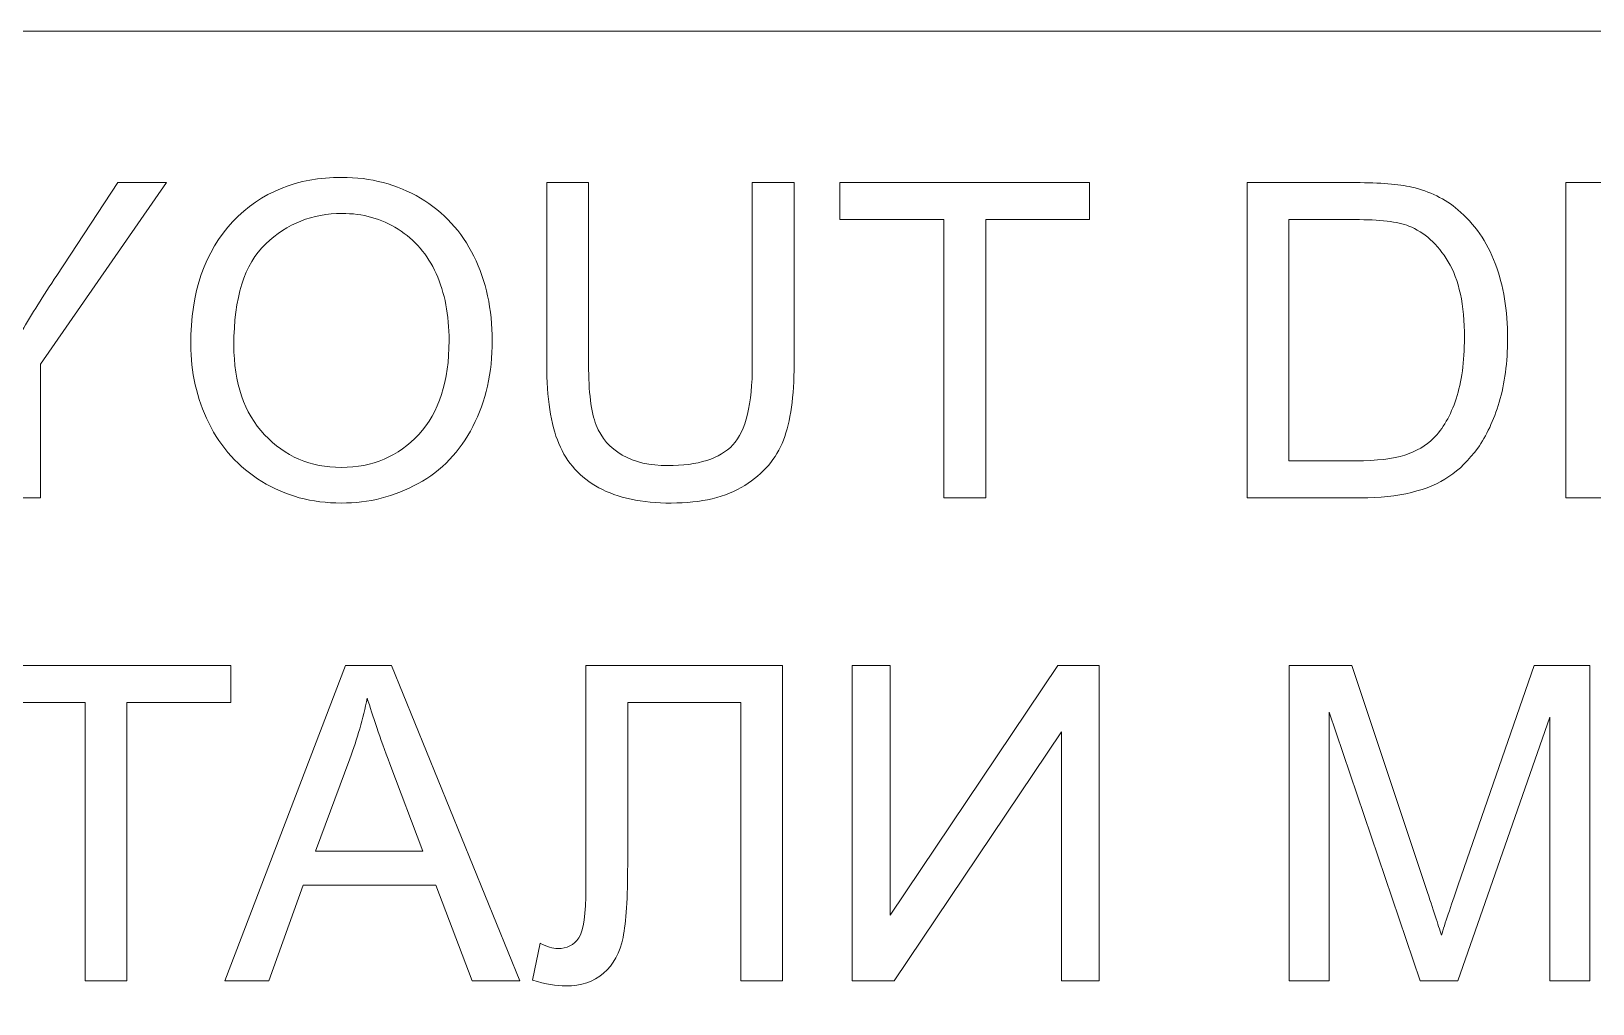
# Model space of a CAD drawing. Header units: millimetres. Extents: x -712 to 738, y -887 to 928.
# Drawn here: x -41.7 to 30.9, y 542.4 to 587.6 of the extents above; entities that cross this region are included whole.
import ezdxf

# ---------------------------------------------------------------- set-up
doc = ezdxf.new("R2010")
doc.units = ezdxf.units.MM
doc.header["$MEASUREMENT"] = 0
doc.layers.add('layer 1', color=7, linetype='Continuous')

msp = doc.modelspace()

# ---------------------------------------------------------------- linework, layer by layer
at = {"layer": 'layer 1', "lineweight": 9}
msp.add_open_spline([(-681.7377, -887.4186), (-681.7377, -887.4186), (706.7376, -887.4186), (706.7376, -887.4186), (706.7376, -887.4186), (723.657, -887.4186), (737.5, -873.5754), (737.5, -856.6561), (737.5, -856.6561), (737.5, -856.6561), (737.5, 556.8187), (737.5, 556.8187), (737.5, 556.8187), (737.5, 573.7381), (723.657, 587.5812), (706.7376, 587.5812), (706.7376, 587.5812), (706.7376, 587.5812), (-681.7377, 587.5812), (-681.7377, 587.5812), (-681.7377, 587.5812), (-698.657, 587.5812), (-712.5, 573.7381), (-712.5, 556.8187), (-712.5, 556.8187), (-712.5, 556.8187), (-712.5, -856.6561), (-712.5, -856.6561), (-712.5, -856.6561), (-712.5, -873.5754), (-698.657, -887.4186), (-681.7377, -887.4186)], degree=3, knots=[0, 0, 0, 0, 0.1111111, 0.1111111, 0.1111111, 0.1111111, 0.2222222, 0.2222222, 0.2222222, 0.2222222, 0.3333333, 0.3333333, 0.3333333, 0.3333333, 0.4444444, 0.4444444, 0.4444444, 0.4444444, 0.5555556, 0.5555556, 0.5555556, 0.5555556, 0.6666667, 0.6666667, 0.6666667, 0.6666667, 0.7777778, 0.7777778, 0.7777778, 0.7777778, 1, 1, 1, 1], dxfattribs=at)
at = {"layer": 'layer 1', "color": 250, "lineweight": 9}
for points, knots in [([(-34.2892, 573.0241), (-34.2892, 575.4521), (-33.6344, 577.355), (-32.3283, 578.7293), (-32.3283, 578.7293), (-31.0222, 580.1036), (-29.3376, 580.789), (-27.271, 580.789), (-27.271, 580.789), (-25.9172, 580.789), (-24.6998, 580.465), (-23.6119, 579.8205), (-23.6119, 579.8205), (-22.5275, 579.176), (-21.6988, 578.2757), (-21.1293, 577.1197), (-21.1293, 577.1197), (-20.5598, 575.967), (-20.2734, 574.6575), (-20.2734, 573.1946), (-20.2734, 573.1946), (-20.2734, 571.7111), (-20.5735, 570.3812), (-21.1737, 569.2115), (-21.1737, 569.2115), (-21.7739, 568.0384), (-22.623, 567.1518), (-23.7211, 566.5516), (-23.7211, 566.5516), (-24.8225, 565.948), (-26.0093, 565.6479), (-27.2813, 565.6479), (-27.2813, 565.6479), (-28.6624, 565.6479), (-29.8935, 565.9821), (-30.9813, 566.647), (-30.9813, 566.647), (-32.0657, 567.312), (-32.891, 568.2191), (-33.4503, 569.3718), (-33.4503, 569.3718), (-34.0095, 570.521), (-34.2892, 571.7384), (-34.2892, 573.0241)], [0, 0, 0, 0, 0.0833333, 0.0833333, 0.0833333, 0.0833333, 0.1666667, 0.1666667, 0.1666667, 0.1666667, 0.25, 0.25, 0.25, 0.25, 0.3333333, 0.3333333, 0.3333333, 0.3333333, 0.4166667, 0.4166667, 0.4166667, 0.4166667, 0.5, 0.5, 0.5, 0.5, 0.5833333, 0.5833333, 0.5833333, 0.5833333, 0.6666667, 0.6666667, 0.6666667, 0.6666667, 0.75, 0.75, 0.75, 0.75, 0.8333333, 0.8333333, 0.8333333, 0.8333333, 1, 1, 1, 1]), ([(-43.2136, 565.8934), (-43.2136, 565.8934), (-43.2136, 572.0999), (-43.2136, 572.0999), (-43.2136, 572.0999), (-43.2136, 572.0999), (-48.8608, 580.5435), (-48.8608, 580.5435), (-48.8608, 580.5435), (-48.8608, 580.5435), (-46.5283, 580.5435), (-46.5283, 580.5435), (-46.5283, 580.5435), (-46.5283, 580.5435), (-43.633, 576.1103), (-43.633, 576.1103), (-43.633, 576.1103), (-43.0942, 575.2884), (-42.5929, 574.4666), (-42.136, 573.6447), (-42.136, 573.6447), (-41.6892, 574.412), (-41.147, 575.2714), (-40.5161, 576.2262), (-40.5161, 576.2262), (-40.5161, 576.2262), (-37.6789, 580.5435), (-37.6789, 580.5435), (-37.6789, 580.5435), (-37.6789, 580.5435), (-35.418, 580.5435), (-35.418, 580.5435), (-35.418, 580.5435), (-35.418, 580.5435), (-41.2698, 572.0999), (-41.2698, 572.0999), (-41.2698, 572.0999), (-41.2698, 572.0999), (-41.2698, 565.8934), (-41.2698, 565.8934), (-41.2698, 565.8934), (-41.2698, 565.8934), (-43.2136, 565.8934), (-43.2136, 565.8934)], [0, 0, 0, 0, 0.0833333, 0.0833333, 0.0833333, 0.0833333, 0.1666667, 0.1666667, 0.1666667, 0.1666667, 0.25, 0.25, 0.25, 0.25, 0.3333333, 0.3333333, 0.3333333, 0.3333333, 0.4166667, 0.4166667, 0.4166667, 0.4166667, 0.5, 0.5, 0.5, 0.5, 0.5833333, 0.5833333, 0.5833333, 0.5833333, 0.6666667, 0.6666667, 0.6666667, 0.6666667, 0.75, 0.75, 0.75, 0.75, 0.8333333, 0.8333333, 0.8333333, 0.8333333, 1, 1, 1, 1]), ([(-8.1844, 580.5435), (-8.1844, 580.5435), (-6.2406, 580.5435), (-6.2406, 580.5435), (-6.2406, 580.5435), (-6.2406, 580.5435), (-6.2406, 572.0829), (-6.2406, 572.0829), (-6.2406, 572.0829), (-6.2406, 570.6097), (-6.4077, 569.44), (-6.7385, 568.5738), (-6.7385, 568.5738), (-7.0727, 567.711), (-7.6729, 567.0051), (-8.5391, 566.4629), (-8.5391, 566.4629), (-9.4086, 565.9207), (-10.5442, 565.6479), (-11.956, 565.6479), (-11.956, 565.6479), (-13.3235, 565.6479), (-14.4455, 565.8832), (-15.3151, 566.3572), (-15.3151, 566.3572), (-16.1881, 566.8312), (-16.8087, 567.5132), (-17.1804, 568.4101), (-17.1804, 568.4101), (-17.5521, 569.307), (-17.7397, 570.5312), (-17.7397, 572.0829), (-17.7397, 572.0829), (-17.7397, 572.0829), (-17.7397, 580.5435), (-17.7397, 580.5435), (-17.7397, 580.5435), (-17.7397, 580.5435), (-15.7959, 580.5435), (-15.7959, 580.5435), (-15.7959, 580.5435), (-15.7959, 580.5435), (-15.7959, 572.0863), (-15.7959, 572.0863), (-15.7959, 572.0863), (-15.7959, 570.8143), (-15.6765, 569.8731), (-15.4412, 569.2729), (-15.4412, 569.2729), (-15.2059, 568.6693), (-14.8035, 568.2021), (-14.2272, 567.8781), (-14.2272, 567.8781), (-13.6543, 567.5507), (-12.9518, 567.3871), (-12.1231, 567.3871), (-12.1231, 567.3871), (-10.7045, 567.3871), (-9.6917, 567.711), (-9.0881, 568.3555), (-9.0881, 568.3555), (-8.4845, 569.0035), (-8.1844, 570.2448), (-8.1844, 572.0863), (-8.1844, 572.0863), (-8.1844, 572.0863), (-8.1844, 580.5435), (-8.1844, 580.5435)], [0, 0, 0, 0, 0.0555556, 0.0555556, 0.0555556, 0.0555556, 0.1111111, 0.1111111, 0.1111111, 0.1111111, 0.1666667, 0.1666667, 0.1666667, 0.1666667, 0.2222222, 0.2222222, 0.2222222, 0.2222222, 0.2777778, 0.2777778, 0.2777778, 0.2777778, 0.3333333, 0.3333333, 0.3333333, 0.3333333, 0.3888889, 0.3888889, 0.3888889, 0.3888889, 0.4444444, 0.4444444, 0.4444444, 0.4444444, 0.5, 0.5, 0.5, 0.5, 0.5555556, 0.5555556, 0.5555556, 0.5555556, 0.6111111, 0.6111111, 0.6111111, 0.6111111, 0.6666667, 0.6666667, 0.6666667, 0.6666667, 0.7222222, 0.7222222, 0.7222222, 0.7222222, 0.7777778, 0.7777778, 0.7777778, 0.7777778, 0.8333333, 0.8333333, 0.8333333, 0.8333333, 0.8888889, 0.8888889, 0.8888889, 0.8888889, 1, 1, 1, 1]), ([(0.7196, 565.8934), (0.7196, 565.8934), (0.7196, 578.8248), (0.7196, 578.8248), (0.7196, 578.8248), (0.7196, 578.8248), (-4.1092, 578.8248), (-4.1092, 578.8248), (-4.1092, 578.8248), (-4.1092, 578.8248), (-4.1092, 580.5435), (-4.1092, 580.5435), (-4.1092, 580.5435), (-4.1092, 580.5435), (7.4922, 580.5435), (7.4922, 580.5435), (7.4922, 580.5435), (7.4922, 580.5435), (7.4922, 578.8248), (7.4922, 578.8248), (7.4922, 578.8248), (7.4922, 578.8248), (2.6634, 578.8248), (2.6634, 578.8248), (2.6634, 578.8248), (2.6634, 578.8248), (2.6634, 565.8934), (2.6634, 565.8934), (2.6634, 565.8934), (2.6634, 565.8934), (0.7196, 565.8934), (0.7196, 565.8934)], [0, 0, 0, 0, 0.1111111, 0.1111111, 0.1111111, 0.1111111, 0.2222222, 0.2222222, 0.2222222, 0.2222222, 0.3333333, 0.3333333, 0.3333333, 0.3333333, 0.4444444, 0.4444444, 0.4444444, 0.4444444, 0.5555556, 0.5555556, 0.5555556, 0.5555556, 0.6666667, 0.6666667, 0.6666667, 0.6666667, 0.7777778, 0.7777778, 0.7777778, 0.7777778, 1, 1, 1, 1]), ([(14.8104, 565.8934), (14.8104, 565.8934), (14.8104, 580.5435), (14.8104, 580.5435), (14.8104, 580.5435), (14.8104, 580.5435), (19.8574, 580.5435), (19.8574, 580.5435), (19.8574, 580.5435), (20.9964, 580.5435), (21.866, 580.4753), (22.4662, 580.3355), (22.4662, 580.3355), (23.3051, 580.1411), (24.0213, 579.7898), (24.6146, 579.2851), (24.6146, 579.2851), (25.3887, 578.6304), (25.9651, 577.7983), (26.347, 576.7821), (26.347, 576.7821), (26.7323, 575.7658), (26.9233, 574.603), (26.9233, 573.2969), (26.9233, 573.2969), (26.9233, 572.1852), (26.7937, 571.1996), (26.5345, 570.3403), (26.5345, 570.3403), (26.2754, 569.4809), (25.9412, 568.7682), (25.5354, 568.2055), (25.5354, 568.2055), (25.1262, 567.6428), (24.6828, 567.1995), (24.1986, 566.8789), (24.1986, 566.8789), (23.7178, 566.555), (23.1346, 566.3094), (22.4526, 566.1423), (22.4526, 566.1423), (21.7671, 565.9752), (20.9828, 565.8934), (20.0962, 565.8934), (20.0962, 565.8934), (20.0962, 565.8934), (14.8104, 565.8934), (14.8104, 565.8934)], [0, 0, 0, 0, 0.0769231, 0.0769231, 0.0769231, 0.0769231, 0.1538462, 0.1538462, 0.1538462, 0.1538462, 0.2307692, 0.2307692, 0.2307692, 0.2307692, 0.3076923, 0.3076923, 0.3076923, 0.3076923, 0.3846154, 0.3846154, 0.3846154, 0.3846154, 0.4615385, 0.4615385, 0.4615385, 0.4615385, 0.5384615, 0.5384615, 0.5384615, 0.5384615, 0.6153846, 0.6153846, 0.6153846, 0.6153846, 0.6923077, 0.6923077, 0.6923077, 0.6923077, 0.7692308, 0.7692308, 0.7692308, 0.7692308, 0.8461538, 0.8461538, 0.8461538, 0.8461538, 1, 1, 1, 1]), ([(29.6276, 565.8934), (29.6276, 565.8934), (29.6276, 580.5435), (29.6276, 580.5435), (29.6276, 580.5435), (29.6276, 580.5435), (40.206, 580.5435), (40.206, 580.5435), (40.206, 580.5435), (40.206, 580.5435), (40.206, 578.8248), (40.206, 578.8248), (40.206, 578.8248), (40.206, 578.8248), (31.5714, 578.8248), (31.5714, 578.8248), (31.5714, 578.8248), (31.5714, 578.8248), (31.5714, 574.3233), (31.5714, 574.3233), (31.5714, 574.3233), (31.5714, 574.3233), (39.6535, 574.3233), (39.6535, 574.3233), (39.6535, 574.3233), (39.6535, 574.3233), (39.6535, 572.6046), (39.6535, 572.6046), (39.6535, 572.6046), (39.6535, 572.6046), (31.5714, 572.6046), (31.5714, 572.6046), (31.5714, 572.6046), (31.5714, 572.6046), (31.5714, 567.6121), (31.5714, 567.6121), (31.5714, 567.6121), (31.5714, 567.6121), (40.5538, 567.6121), (40.5538, 567.6121), (40.5538, 567.6121), (40.5538, 567.6121), (40.5538, 565.8934), (40.5538, 565.8934), (40.5538, 565.8934), (40.5538, 565.8934), (29.6276, 565.8934), (29.6276, 565.8934)], [0, 0, 0, 0, 0.0769231, 0.0769231, 0.0769231, 0.0769231, 0.1538462, 0.1538462, 0.1538462, 0.1538462, 0.2307692, 0.2307692, 0.2307692, 0.2307692, 0.3076923, 0.3076923, 0.3076923, 0.3076923, 0.3846154, 0.3846154, 0.3846154, 0.3846154, 0.4615385, 0.4615385, 0.4615385, 0.4615385, 0.5384615, 0.5384615, 0.5384615, 0.5384615, 0.6153846, 0.6153846, 0.6153846, 0.6153846, 0.6923077, 0.6923077, 0.6923077, 0.6923077, 0.7692308, 0.7692308, 0.7692308, 0.7692308, 0.8461538, 0.8461538, 0.8461538, 0.8461538, 1, 1, 1, 1]), ([(-32.284, 572.99), (-32.284, 571.2269), (-31.81, 569.839), (-30.862, 568.8261), (-30.862, 568.8261), (-29.9139, 567.8133), (-28.7238, 567.3052), (-27.2915, 567.3052), (-27.2915, 567.3052), (-25.832, 567.3052), (-24.635, 567.8167), (-23.6904, 568.8398), (-23.6904, 568.8398), (-22.7492, 569.8628), (-22.2786, 571.3156), (-22.2786, 573.198), (-22.2786, 573.198), (-22.2786, 574.3881), (-22.4798, 575.4282), (-22.8822, 576.3149), (-22.8822, 576.3149), (-23.2846, 577.2015), (-23.8745, 577.8904), (-24.6486, 578.378), (-24.6486, 578.378), (-25.4261, 578.8657), (-26.2957, 579.1112), (-27.2608, 579.1112), (-27.2608, 579.1112), (-28.6317, 579.1112), (-29.8116, 578.6406), (-30.8006, 577.6994), (-30.8006, 577.6994), (-31.7895, 576.7582), (-32.284, 575.1895), (-32.284, 572.99)], [0, 0, 0, 0, 0.1, 0.1, 0.1, 0.1, 0.2, 0.2, 0.2, 0.2, 0.3, 0.3, 0.3, 0.3, 0.4, 0.4, 0.4, 0.4, 0.5, 0.5, 0.5, 0.5, 0.6, 0.6, 0.6, 0.6, 0.7, 0.7, 0.7, 0.7, 0.8, 0.8, 0.8, 0.8, 1, 1, 1, 1]), ([(16.7542, 567.6121), (16.7542, 567.6121), (19.8779, 567.6121), (19.8779, 567.6121), (19.8779, 567.6121), (20.843, 567.6121), (21.6, 567.7008), (22.1491, 567.8815), (22.1491, 567.8815), (22.6981, 568.0623), (23.1346, 568.3146), (23.462, 568.642), (23.462, 568.642), (23.919, 569.1024), (24.277, 569.723), (24.5328, 570.5005), (24.5328, 570.5005), (24.7885, 571.2781), (24.9181, 572.2193), (24.9181, 573.3276), (24.9181, 573.3276), (24.9181, 574.8621), (24.6658, 576.0421), (24.1645, 576.8673), (24.1645, 576.8673), (23.6632, 577.6926), (23.0528, 578.245), (22.3332, 578.5247), (22.3332, 578.5247), (21.8149, 578.7259), (20.9794, 578.8248), (19.8268, 578.8248), (19.8268, 578.8248), (19.8268, 578.8248), (16.7542, 578.8248), (16.7542, 578.8248), (16.7542, 578.8248), (16.7542, 578.8248), (16.7542, 567.6121), (16.7542, 567.6121)], [0, 0, 0, 0, 0.0909091, 0.0909091, 0.0909091, 0.0909091, 0.1818182, 0.1818182, 0.1818182, 0.1818182, 0.2727273, 0.2727273, 0.2727273, 0.2727273, 0.3636364, 0.3636364, 0.3636364, 0.3636364, 0.4545455, 0.4545455, 0.4545455, 0.4545455, 0.5454545, 0.5454545, 0.5454545, 0.5454545, 0.6363636, 0.6363636, 0.6363636, 0.6363636, 0.7272727, 0.7272727, 0.7272727, 0.7272727, 0.8181818, 0.8181818, 0.8181818, 0.8181818, 1, 1, 1, 1]), ([(-39.1998, 543.4439), (-39.1998, 543.4439), (-39.1998, 556.3753), (-39.1998, 556.3753), (-39.1998, 556.3753), (-39.1998, 556.3753), (-44.0286, 556.3753), (-44.0286, 556.3753), (-44.0286, 556.3753), (-44.0286, 556.3753), (-44.0286, 558.094), (-44.0286, 558.094), (-44.0286, 558.094), (-44.0286, 558.094), (-32.4272, 558.094), (-32.4272, 558.094), (-32.4272, 558.094), (-32.4272, 558.094), (-32.4272, 556.3753), (-32.4272, 556.3753), (-32.4272, 556.3753), (-32.4272, 556.3753), (-37.256, 556.3753), (-37.256, 556.3753), (-37.256, 556.3753), (-37.256, 556.3753), (-37.256, 543.4439), (-37.256, 543.4439), (-37.256, 543.4439), (-37.256, 543.4439), (-39.1998, 543.4439), (-39.1998, 543.4439)], [0, 0, 0, 0, 0.1111111, 0.1111111, 0.1111111, 0.1111111, 0.2222222, 0.2222222, 0.2222222, 0.2222222, 0.3333333, 0.3333333, 0.3333333, 0.3333333, 0.4444444, 0.4444444, 0.4444444, 0.4444444, 0.5555556, 0.5555556, 0.5555556, 0.5555556, 0.6666667, 0.6666667, 0.6666667, 0.6666667, 0.7777778, 0.7777778, 0.7777778, 0.7777778, 1, 1, 1, 1]), ([(-32.7102, 543.4439), (-32.7102, 543.4439), (-27.0902, 558.094), (-27.0902, 558.094), (-27.0902, 558.094), (-27.0902, 558.094), (-24.9589, 558.094), (-24.9589, 558.094), (-24.9589, 558.094), (-24.9589, 558.094), (-18.9945, 543.4439), (-18.9945, 543.4439), (-18.9945, 543.4439), (-18.9945, 543.4439), (-21.2009, 543.4439), (-21.2009, 543.4439), (-21.2009, 543.4439), (-21.2009, 543.4439), (-22.8957, 547.8839), (-22.8957, 547.8839), (-22.8957, 547.8839), (-22.8957, 547.8839), (-29.0647, 547.8839), (-29.0647, 547.8839), (-29.0647, 547.8839), (-29.0647, 547.8839), (-30.6539, 543.4439), (-30.6539, 543.4439), (-30.6539, 543.4439), (-30.6539, 543.4439), (-32.7102, 543.4439), (-32.7102, 543.4439)], [0, 0, 0, 0, 0.1111111, 0.1111111, 0.1111111, 0.1111111, 0.2222222, 0.2222222, 0.2222222, 0.2222222, 0.3333333, 0.3333333, 0.3333333, 0.3333333, 0.4444444, 0.4444444, 0.4444444, 0.4444444, 0.5555556, 0.5555556, 0.5555556, 0.5555556, 0.6666667, 0.6666667, 0.6666667, 0.6666667, 0.7777778, 0.7777778, 0.7777778, 0.7777778, 1, 1, 1, 1]), ([(-15.922, 558.094), (-15.922, 558.094), (-6.7759, 558.094), (-6.7759, 558.094), (-6.7759, 558.094), (-6.7759, 558.094), (-6.7759, 543.4439), (-6.7759, 543.4439), (-6.7759, 543.4439), (-6.7759, 543.4439), (-8.7197, 543.4439), (-8.7197, 543.4439), (-8.7197, 543.4439), (-8.7197, 543.4439), (-8.7197, 556.3753), (-8.7197, 556.3753), (-8.7197, 556.3753), (-8.7197, 556.3753), (-13.9782, 556.3753), (-13.9782, 556.3753), (-13.9782, 556.3753), (-13.9782, 556.3753), (-13.9782, 548.8286), (-13.9782, 548.8286), (-13.9782, 548.8286), (-13.9782, 547.294), (-14.0498, 546.172), (-14.193, 545.4593), (-14.193, 545.4593), (-14.3362, 544.7432), (-14.6397, 544.1907), (-15.1001, 543.7917), (-15.1001, 543.7917), (-15.5605, 543.3962), (-16.147, 543.1984), (-16.8529, 543.1984), (-16.8529, 543.1984), (-17.2826, 543.1984), (-17.7976, 543.287), (-18.3978, 543.4644), (-18.3978, 543.4644), (-18.3978, 543.4644), (-18.0499, 545.1831), (-18.0499, 545.1831), (-18.0499, 545.1831), (-17.7328, 545.0194), (-17.46, 544.9376), (-17.2349, 544.9376), (-17.2349, 544.9376), (-16.7984, 544.9376), (-16.4676, 545.1012), (-16.2493, 545.432), (-16.2493, 545.432), (-16.0311, 545.7628), (-15.922, 546.5403), (-15.922, 547.768), (-15.922, 547.768), (-15.922, 547.768), (-15.922, 558.094), (-15.922, 558.094)], [0, 0, 0, 0, 0.0625, 0.0625, 0.0625, 0.0625, 0.125, 0.125, 0.125, 0.125, 0.1875, 0.1875, 0.1875, 0.1875, 0.25, 0.25, 0.25, 0.25, 0.3125, 0.3125, 0.3125, 0.3125, 0.375, 0.375, 0.375, 0.375, 0.4375, 0.4375, 0.4375, 0.4375, 0.5, 0.5, 0.5, 0.5, 0.5625, 0.5625, 0.5625, 0.5625, 0.625, 0.625, 0.625, 0.625, 0.6875, 0.6875, 0.6875, 0.6875, 0.75, 0.75, 0.75, 0.75, 0.8125, 0.8125, 0.8125, 0.8125, 0.875, 0.875, 0.875, 0.875, 1, 1, 1, 1]), ([(-3.5363, 558.094), (-3.5363, 558.094), (-1.7766, 558.094), (-1.7766, 558.094), (-1.7766, 558.094), (-1.7766, 558.094), (-1.7766, 546.4926), (-1.7766, 546.4926), (-1.7766, 546.4926), (-1.7766, 546.4926), (6.0224, 558.094), (6.0224, 558.094), (6.0224, 558.094), (6.0224, 558.094), (7.9423, 558.094), (7.9423, 558.094), (7.9423, 558.094), (7.9423, 558.094), (7.9423, 543.4439), (7.9423, 543.4439), (7.9423, 543.4439), (7.9423, 543.4439), (6.1827, 543.4439), (6.1827, 543.4439), (6.1827, 543.4439), (6.1827, 543.4439), (6.1827, 555.0146), (6.1827, 555.0146), (6.1827, 555.0146), (6.1827, 555.0146), (-1.5959, 543.4439), (-1.5959, 543.4439), (-1.5959, 543.4439), (-1.5959, 543.4439), (-3.5363, 543.4439), (-3.5363, 543.4439), (-3.5363, 543.4439), (-3.5363, 543.4439), (-3.5363, 558.094), (-3.5363, 558.094)], [0, 0, 0, 0, 0.0909091, 0.0909091, 0.0909091, 0.0909091, 0.1818182, 0.1818182, 0.1818182, 0.1818182, 0.2727273, 0.2727273, 0.2727273, 0.2727273, 0.3636364, 0.3636364, 0.3636364, 0.3636364, 0.4545455, 0.4545455, 0.4545455, 0.4545455, 0.5454545, 0.5454545, 0.5454545, 0.5454545, 0.6363636, 0.6363636, 0.6363636, 0.6363636, 0.7272727, 0.7272727, 0.7272727, 0.7272727, 0.8181818, 0.8181818, 0.8181818, 0.8181818, 1, 1, 1, 1]), ([(16.7746, 543.4439), (16.7746, 543.4439), (16.7746, 558.094), (16.7746, 558.094), (16.7746, 558.094), (16.7746, 558.094), (19.68, 558.094), (19.68, 558.094), (19.68, 558.094), (19.68, 558.094), (23.1448, 547.7237), (23.1448, 547.7237), (23.1448, 547.7237), (23.4653, 546.7586), (23.6972, 546.0356), (23.8439, 545.5548), (23.8439, 545.5548), (24.0109, 546.0868), (24.2735, 546.8711), (24.6282, 547.9044), (24.6282, 547.9044), (24.6282, 547.9044), (28.1543, 558.094), (28.1543, 558.094), (28.1543, 558.094), (28.1543, 558.094), (30.7494, 558.094), (30.7494, 558.094), (30.7494, 558.094), (30.7494, 558.094), (30.7494, 543.4439), (30.7494, 543.4439), (30.7494, 543.4439), (30.7494, 543.4439), (28.8875, 543.4439), (28.8875, 543.4439), (28.8875, 543.4439), (28.8875, 543.4439), (28.8875, 555.7), (28.8875, 555.7), (28.8875, 555.7), (28.8875, 555.7), (24.6111, 543.4439), (24.6111, 543.4439), (24.6111, 543.4439), (24.6111, 543.4439), (22.8651, 543.4439), (22.8651, 543.4439), (22.8651, 543.4439), (22.8651, 543.4439), (18.6365, 555.9251), (18.6365, 555.9251), (18.6365, 555.9251), (18.6365, 555.9251), (18.6365, 543.4439), (18.6365, 543.4439), (18.6365, 543.4439), (18.6365, 543.4439), (16.7746, 543.4439), (16.7746, 543.4439)], [0, 0, 0, 0, 0.0625, 0.0625, 0.0625, 0.0625, 0.125, 0.125, 0.125, 0.125, 0.1875, 0.1875, 0.1875, 0.1875, 0.25, 0.25, 0.25, 0.25, 0.3125, 0.3125, 0.3125, 0.3125, 0.375, 0.375, 0.375, 0.375, 0.4375, 0.4375, 0.4375, 0.4375, 0.5, 0.5, 0.5, 0.5, 0.5625, 0.5625, 0.5625, 0.5625, 0.625, 0.625, 0.625, 0.625, 0.6875, 0.6875, 0.6875, 0.6875, 0.75, 0.75, 0.75, 0.75, 0.8125, 0.8125, 0.8125, 0.8125, 0.875, 0.875, 0.875, 0.875, 1, 1, 1, 1]), ([(-28.4952, 549.4594), (-28.4952, 549.4594), (-23.5027, 549.4594), (-23.5027, 549.4594), (-23.5027, 549.4594), (-23.5027, 549.4594), (-25.0305, 553.5209), (-25.0305, 553.5209), (-25.0305, 553.5209), (-25.4909, 554.7554), (-25.8387, 555.7751), (-26.0808, 556.5799), (-26.0808, 556.5799), (-26.282, 555.625), (-26.5514, 554.6872), (-26.889, 553.7597), (-26.889, 553.7597), (-26.889, 553.7597), (-28.4952, 549.4594), (-28.4952, 549.4594)], [0, 0, 0, 0, 0.1666667, 0.1666667, 0.1666667, 0.1666667, 0.3333333, 0.3333333, 0.3333333, 0.3333333, 0.5, 0.5, 0.5, 0.5, 0.6666667, 0.6666667, 0.6666667, 0.6666667, 1, 1, 1, 1])]:
    msp.add_open_spline(points, degree=3, knots=knots, dxfattribs=at)

doc.saveas('drawing.dxf')
